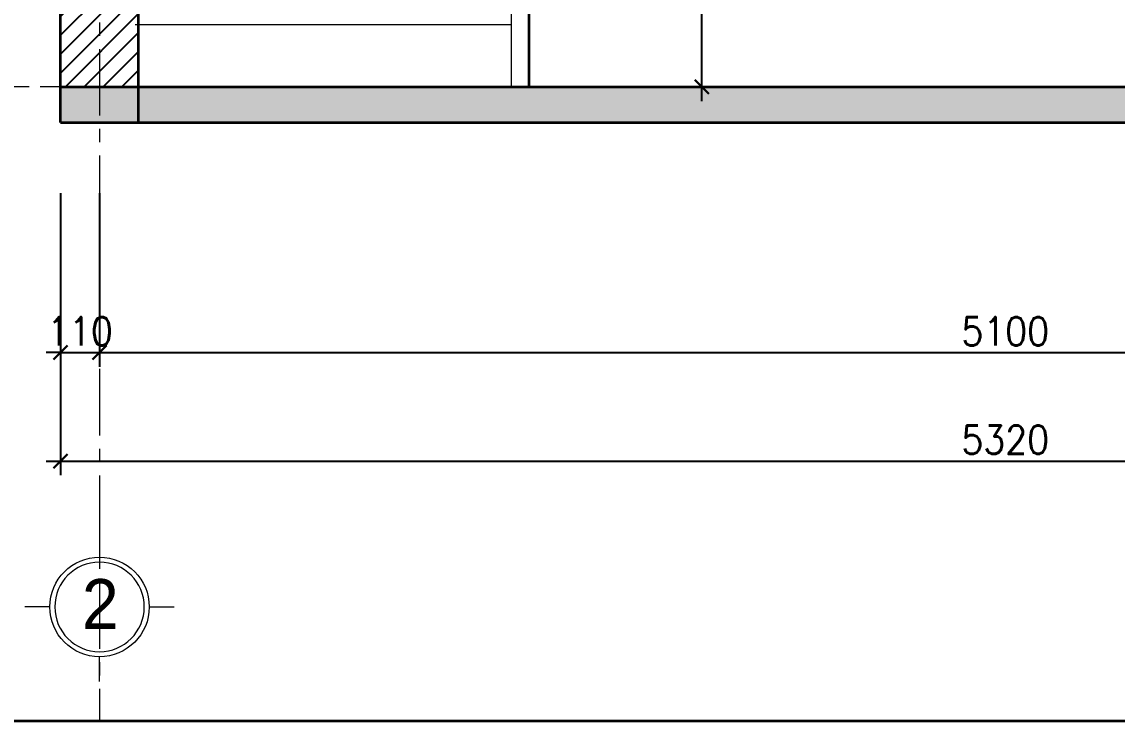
# Model space of a CAD drawing. Header units: millimetres. Extents: x -529782 to -142003, y -492574 to -273331.
# Drawn here: x -190988 to -187905, y -459473 to -457506 of the extents above; entities that cross this region are included whole.
import ezdxf
from ezdxf.enums import TextEntityAlignment as Align

# ---------------------------------------------------------------- set-up
doc = ezdxf.new("R2010")
doc.units = ezdxf.units.MM
doc.header["$LTSCALE"] = 500
doc.header["$MEASUREMENT"] = 0
doc.header["$PDMODE"] = 3
doc.linetypes.add('CENTER', pattern=[2, 1.25, -0.25, 0.25, -0.25])
doc.linetypes.add('HIDDEN', pattern=[0.375, 0.25, -0.125])
doc.layers.get('0').update_dxf_attribs({"linetype": 'CONTINUOUS', "lineweight": 13})
doc.layers.get('Defpoints').update_dxf_attribs({"color": 255, "linetype": 'CONTINUOUS', "lineweight": 13})
for name, color, linetype, lineweight in [('1.cat 30', 30, 'CONTINUOUS', 35), ('2.thay 145', 145, 'CONTINUOUS', 18), ('3.manh 08', 8, 'CONTINUOUS', 9), ('6.khuat 75', 75, 'HIDDEN', 18), ('7.tim 67', 67, 'CENTER', 9), ('9.text \xad white', 7, 'CONTINUOUS', 15), ('CA.dim 08', 251, 'CONTINUOUS', 13), ('CA.thay 145', 145, 'CONTINUOUS', 18)]:
    doc.layers.add(name, color=color, linetype=linetype, lineweight=lineweight)
doc.layers.add('HACH', color=250, linetype='CONTINUOUS')
doc.styles.add('CA.JSC1', font='')
doc.styles.get("Standard").update_dxf_attribs({"font": 'txt.shx', "width": 0.9})
doc.styles.get('CA.JSC1').set_extended_font_data('.VnAvantH')
doc.dimstyles.new('CA 40', dxfattribs={"dimscale": 0, "dimtxt": 80, "dimasz": 40, "dimexe": 40, "dimexo": 0, "dimgap": 20, "dimtad": 1, "dimdec": 0, "dimzin": 0, "dimdsep": 46, "dimtxsty": 'Standard', "dimblk": 'ARCHTICK', "dimcen": 0.09, "dimdle": 40, "dimclrd": 256, "dimclre": 256, "dimclrt": 7, "dimadec": 0, "dimazin": 0, "dimtfac": 1, "dimtdec": 0, "dimtix": 1, "dimtmove": 2, "dimatfit": 3, "dimldrblk": 'DOT', "dimfxl": 1, "dimtolj": 1, "dimtzin": 0, "dimarcsym": 0})

# ---------------------------------------------------------------- blocks, each defined once
blk = doc.blocks.new('khung co loan')
at = {"layer": '1.cat 30'}
blk.add_lwpolyline([(18298.08122972515, -303.4759079552605), (18298.08122972515, -14553.47590842255)], dxfattribs=at)
blk = doc.blocks.new('_ArchTick')
at = {"color": 1, "linetype": 'ByBlock', "const_width": 0.150000081}
blk.add_lwpolyline([(-0.5000002699998731, -0.5000002699998731), (0.5000002699998731, 0.5000002699998731)], dxfattribs=at)
blk = doc.blocks.new('*D1021')
at = {"layer": 'CA.dim 08', "lineweight": -2, "transparency": 16777216}
for p, q in [((-189074.0402786694, -457728.5699593259), (-189074.0402786694, -455248.5699593259)), ((-188856.4769976502, -455288.5699593259), (-189114.0402786694, -455288.5699593259)), ((-188856.4769976502, -457688.5699593259), (-189114.0402786694, -457688.5699593259))]:
    blk.add_line(p, q, dxfattribs=at)
at = {"layer": 'Defpoints', "color": 0, "transparency": 16777216}
for p in [(-189074.0402786694, -455288.5699593259), (-188856.4769976502, -455288.5699593259), (-188856.4769976502, -457688.5699593259)]:
    blk.add_point(p, dxfattribs=at)
at = {"layer": 'CA.dim 08', "lineweight": -2, "transparency": 16777216, "xscale": 40, "yscale": 40, "zscale": 40}
for p, rotation in [((-189074.0402786694, -455288.5699593259), 90), ((-189074.0402786694, -457688.5699593259), 270)]:
    blk.add_blockref('_ArchTick', p, dxfattribs=dict(at, rotation=rotation))
at = {"layer": 'CA.dim 08', "color": 7, "transparency": 16777216, "insert": (-189134.0402786695, -456488.5699593258), "char_height": 80, "attachment_point": 5, "rotation": 90}
blk.add_mtext('\\A1;2400', dxfattribs=at)
blk = doc.blocks.new('_DOT')
at = {"color": 1, "linetype": 'ByBlock'}
blk.add_line((-0.5, 0), (-1, 0), dxfattribs=at)
at = {"color": 1, "linetype": 'ByBlock', "const_width": 0.5}
blk.add_lwpolyline([(-0.25, 0, 1), (0.25, 0, 1)], format="xyb", close=True, dxfattribs=at)
blk = doc.blocks.new('A$C41BA5761')
at = {"layer": '2.thay 145'}
blk.add_lwpolyline([(839.9994073519047, 524.9998310285737, -3898660.642287513), (839.9994073521084, 525.0001542164828, 1.154242490888426e-06), (839.9994073524431, 524.9999926225864, 1.154242490888426e-06)], format="xyb", dxfattribs=at)
at = {"layer": '3.manh 08'}
for p, q in [((524.9994049160159, 1050.000159478077), (524.9994049160159, 875.0001713204256)), ((174.9994048396911, 525.0001523148676), (-0.000583361616008915, 525.0001523148676)), ((874.9994049923262, 525.0001523148676), (1049.999393193633, 525.0001523148676)), ((524.9994049160159, 0.0001831847475841641), (524.9994049160159, 175.000171342399))]:
    blk.add_line(p, q, dxfattribs=at)
blk.add_arc((524.9994049160159, 525.0001713313977), 349.9999999890093, 359.9999968883953, 359.9999381014106, dxfattribs=at)
blk = doc.blocks.new('*D1023')
at = {"layer": 'CA.dim 08', "lineweight": -2, "transparency": 16777216}
for p, q in [((-190879.7941945431, -457987.6358867002), (-190879.7941945431, -458476.1640165865)), ((-190769.7941945432, -457987.6358867002), (-190769.7941945432, -458476.1640165865)), ((-190879.7941945431, -458436.1640165865), (-190919.7941945431, -458436.1640165865)), ((-190879.7941945431, -458436.1640165865), (-190769.7941945432, -458436.1640165865)), ((-190769.7941945432, -458436.1640165865), (-190729.7941945432, -458436.1640165865))]:
    blk.add_line(p, q, dxfattribs=at)
at = {"layer": 'Defpoints', "color": 0, "transparency": 16777216}
for p in [(-190879.7941945431, -457987.6358867002), (-190769.7941945432, -457987.6358867002), (-190769.7941945432, -458436.1640165865)]:
    blk.add_point(p, dxfattribs=at)
at = {"layer": 'CA.dim 08', "lineweight": -2, "transparency": 16777216, "xscale": 40, "yscale": 40, "zscale": 40}
blk.add_blockref('_ArchTick', (-190879.7941945431, -458436.1640165865), dxfattribs=at)
at = {"layer": 'CA.dim 08', "lineweight": -2, "transparency": 16777216, "xscale": 40, "yscale": 40, "zscale": 40, "rotation": 180}
blk.add_blockref('_ArchTick', (-190769.7941945432, -458436.1640165865), dxfattribs=at)
at = {"layer": 'CA.dim 08', "color": 7, "transparency": 16777216, "insert": (-190824.7941945432, -458376.1640165865), "char_height": 80, "attachment_point": 5}
blk.add_mtext('\\A1;110', dxfattribs=at)
blk = doc.blocks.new('*D1024')
at = {"layer": 'CA.dim 08', "lineweight": -2, "transparency": 16777216}
for p, q in [((-190769.7941945432, -457987.6358867002), (-190769.7941945432, -458476.1640165865)), ((-185669.7941945433, -457987.6358867002), (-185669.7941945433, -458476.1640165865)), ((-190809.7941945432, -458436.1640165865), (-185629.7941945433, -458436.1640165865))]:
    blk.add_line(p, q, dxfattribs=at)
at = {"layer": 'Defpoints', "color": 0, "transparency": 16777216}
for p in [(-190769.7941945432, -457987.6358867002), (-185669.7941945433, -457987.6358867002), (-185669.7941945433, -458436.1640165865)]:
    blk.add_point(p, dxfattribs=at)
at = {"layer": 'CA.dim 08', "lineweight": -2, "transparency": 16777216, "xscale": 40, "yscale": 40, "zscale": 40, "rotation": 180}
blk.add_blockref('_ArchTick', (-190769.7941945432, -458436.1640165865), dxfattribs=at)
at = {"layer": 'CA.dim 08', "lineweight": -2, "transparency": 16777216, "xscale": 40, "yscale": 40, "zscale": 40}
blk.add_blockref('_ArchTick', (-185669.7941945433, -458436.1640165865), dxfattribs=at)
at = {"layer": 'CA.dim 08', "color": 7, "transparency": 16777216, "insert": (-188219.7941945432, -458376.1640165865), "char_height": 80, "attachment_point": 5}
blk.add_mtext('\\A1;5100', dxfattribs=at)
blk = doc.blocks.new('*D1026')
at = {"layer": 'CA.dim 08', "lineweight": -2, "transparency": 16777216}
for p, q in [((-190879.7941945431, -457987.6358867002), (-190879.7941945431, -458781.5008059753)), ((-185559.7941945432, -457987.6358867002), (-185559.7941945432, -458781.5008059753)), ((-190919.7941945431, -458741.5008059753), (-185519.7941945432, -458741.5008059753))]:
    blk.add_line(p, q, dxfattribs=at)
at = {"layer": 'Defpoints', "color": 0, "transparency": 16777216}
for p in [(-190879.7941945431, -457987.6358867002), (-185559.7941945432, -457987.6358867002), (-185559.7941945432, -458741.5008059753)]:
    blk.add_point(p, dxfattribs=at)
at = {"layer": 'CA.dim 08', "lineweight": -2, "transparency": 16777216, "xscale": 40, "yscale": 40, "zscale": 40, "rotation": 180}
blk.add_blockref('_ArchTick', (-190879.7941945431, -458741.5008059753), dxfattribs=at)
at = {"layer": 'CA.dim 08', "lineweight": -2, "transparency": 16777216, "xscale": 40, "yscale": 40, "zscale": 40}
blk.add_blockref('_ArchTick', (-185559.7941945432, -458741.5008059753), dxfattribs=at)
at = {"layer": 'CA.dim 08', "color": 7, "transparency": 16777216, "insert": (-188219.7941945431, -458681.5008059753), "char_height": 80, "attachment_point": 5}
blk.add_mtext('\\A1;5320', dxfattribs=at)

msp = doc.modelspace()

# ---------------------------------------------------------------- hatches: boundary and pattern name
at = {"layer": 'CA.dim 08'}
h = msp.add_hatch(dxfattribs=at)
h.set_pattern_fill('ANSI31', color=256, style=0)
h.set_pattern_definition([(45, (-127563.2845345742, -36254.27786358679), (-0.08838834764831843, 0.08838834764831845), [])])
h.paths.add_polyline_path([(-190659.7941945432, -457688.5699593257), (-190879.7941945431, -457688.5699593255), (-190879.7941945431, -457788.5699593255), (-190659.7941945432, -457788.5699593256)])
h.paths.add_polyline_path([(-185779.7941945429, -457688.5699593256), (-190659.7941945432, -457688.5699593256), (-190659.7941945432, -457788.5699593255), (-185779.7941945429, -457788.5699593257)])
h.paths.add_polyline_path([(-185559.7941945432, -457688.5699593256), (-185779.7941945429, -457688.5699593256), (-185779.7941945429, -457788.5699593257), (-185559.7941945432, -457788.5699593257)])
at = {"layer": 'HACH'}
h = msp.add_hatch(dxfattribs=at)
h.set_pattern_fill('ANSI31', color=256, scale=300, style=0)
h.set_pattern_definition([(45, (-127563.2845345742, -36254.27786358679), (-26.51650429449553, 26.51650429449553), [])])
h.paths.add_polyline_path([(-190659.7941945432, -454338.5699593257), (-190879.7941945431, -454338.5699593257), (-190879.7941945431, -457688.5699593256), (-190659.7941945432, -457688.5699593256)])
h.paths.add_polyline_path([(-185779.7941945429, -457688.5699593256), (-185559.7941945432, -457688.5699593255), (-185559.7941945432, -454338.5699593257), (-185779.794194543, -454338.5699593256), (-185779.7941945431, -454513.5699593257), (-185669.794194543, -454513.5699593256), (-185669.794194543, -454613.5699593257), (-185779.794194543, -454613.5699593256)])

# ---------------------------------------------------------------- linework, layer by layer
at = {"layer": '1.cat 30'}
for p, q in [((-190879.7941945431, -457788.5699593257), (-190879.7941945431, -453988.5699593257)), ((-190659.7941945432, -457788.5699593257), (-190659.7941945432, -454088.5699593257)), ((-189559.7941945431, -457688.5699593256), (-189559.7941945431, -457163.5699593256)), ((-190879.7941945431, -457688.5699593256), (-185559.7941945432, -457688.5699593256)), ((-190879.7941945431, -457788.5699593255), (-185559.7941945432, -457788.5699593257))]:
    msp.add_line(p, q, dxfattribs=at)
at = {"layer": '6.khuat 75', "ltscale": 0.5}
msp.add_line((-182343.3360853954, -457688.5699593257), (-194141.6206504158, -457688.5699593257), dxfattribs=at)
at = {"layer": '7.tim 67', "ltscale": 0.3}
msp.add_line((-190769.7941945432, -445282.1582928059), (-190769.7941945432, -459473.051781229), dxfattribs=at)
at = {"layer": 'CA.thay 145'}
for p, q in [((-189609.7941945431, -457688.5699593256), (-189609.7941945431, -456250.1191264435)), ((-189559.7941945431, -457688.5699593256), (-189559.7941945431, -456312.7715713694)), ((-190669.7941945432, -457513.5699593256), (-189609.7941945431, -457513.5699593256))]:
    msp.add_line(p, q, dxfattribs=at)

# ---------------------------------------------------------------- block references
at = {"layer": '2.thay 145', "xscale": 0.8279497940093279, "yscale": 0.8279497940093279, "zscale": 0.8279497940093279, "rotation": 270}
msp.add_blockref('khung co loan', (-182092.0732699177, -444323.159195247), dxfattribs=at)
at = {"layer": '2.thay 145', "xscale": 0.3999999999941792, "yscale": 0.3999999999941792, "zscale": 0.3999999999941792}
msp.add_blockref('A$C41BA5761', (-190979.7939565096, -459361.8708862856), dxfattribs=at)

# ---------------------------------------------------------------- texts
at = {"layer": '9.text \xad white', "style": 'CA.JSC1'}
msp.add_text('2', height=139.9999905600526, dxfattribs=at).set_placement((-190767.5939413251, -459142.4708687817), align=Align.MIDDLE)

# ---------------------------------------------------------------- dimensions: what is measured, and where the dimension line sits
at = {"layer": 'CA.dim 08'}
dim = msp.add_linear_dim(base=(-189074.0402786694, -455288.5699593259), p1=(-188856.4769976501, -457688.5699593257), p2=(-188856.4769976501, -455288.5699593257), angle=90, dimstyle='CA 40', override={"dimscale": 1}, dxfattribs=at)
dim.commit()
dim.dimension.update_dxf_attribs({"geometry": '*D1021', "text_midpoint": (-189134.0402786695, -456488.5699593258)})
for base, p1, p2, picture, middle in [((-190769.7941945432, -458436.1640165865), (-190879.7941945431, -457987.6358867002), (-190769.7941945432, -457987.6358867002), '*D1023', (-190824.7941945432, -458376.1640165865)), ((-185559.7941945432, -458741.5008059753), (-190879.7941945431, -457987.6358867002), (-185559.7941945432, -457987.6358867002), '*D1026', (-188219.7941945431, -458681.5008059753)), ((-185669.7941945433, -458436.1640165865), (-190769.7941945432, -457987.6358867002), (-185669.7941945433, -457987.6358867002), '*D1024', (-188219.7941945432, -458376.1640165865))]:
    dim = msp.add_linear_dim(base=base, p1=p1, p2=p2, dimstyle='CA 40', override={"dimscale": 1}, dxfattribs=at)
    dim.commit()
    dim.dimension.update_dxf_attribs({"geometry": picture, "text_midpoint": middle})

doc.saveas('drawing.dxf')
